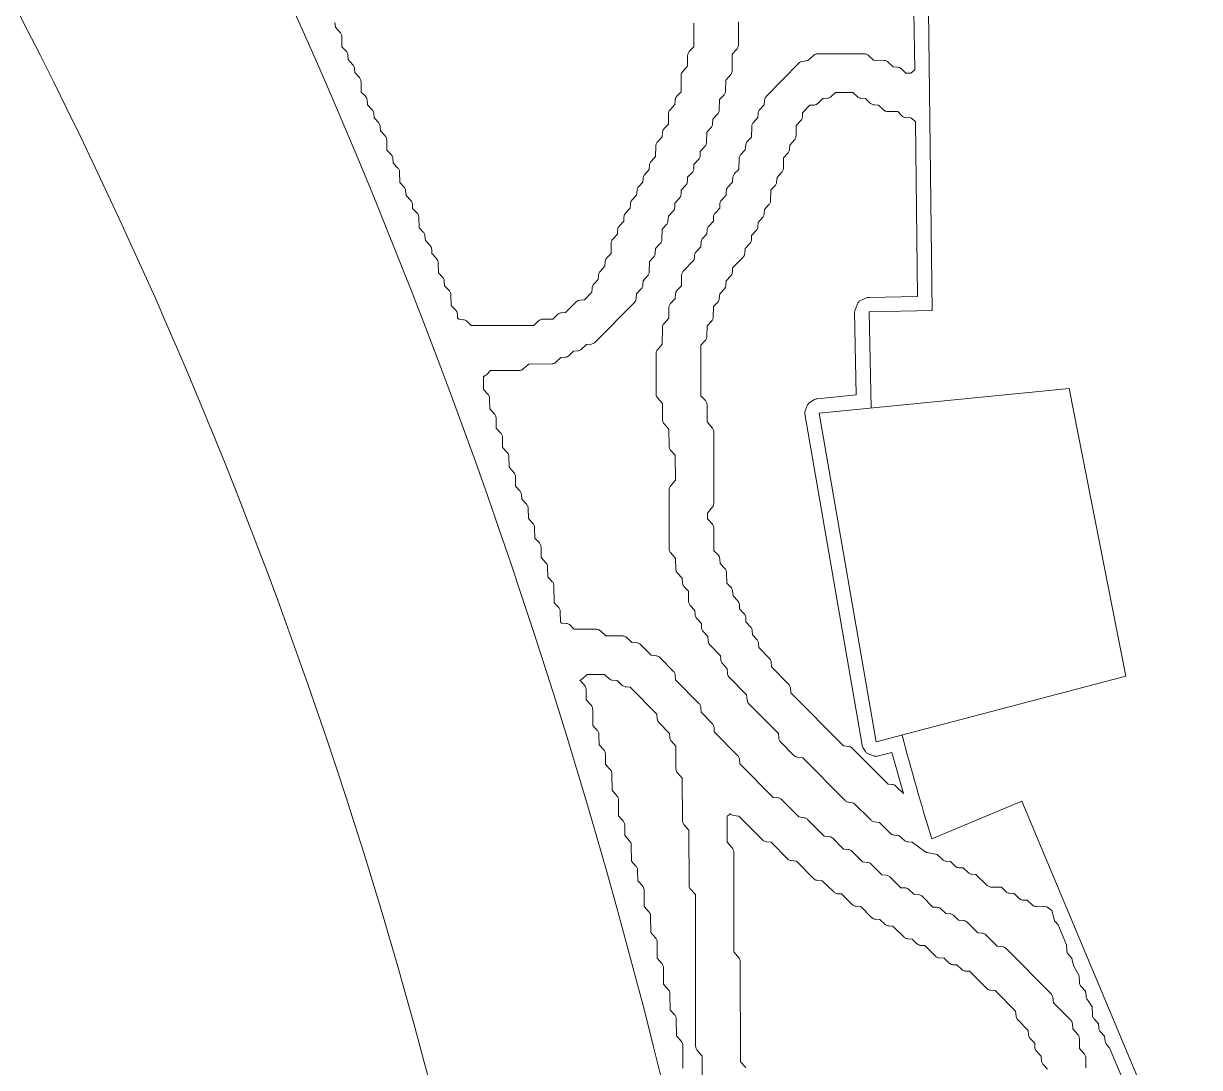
# Model space of a CAD drawing. Header units: inches. Extents: x 36 to 80.3, y 17.3 to 55.9.
# Drawn here: x 41.29 to 46.17, y 38.744 to 43.078 of the extents above; entities that cross this region are included whole.
import ezdxf

# ---------------------------------------------------------------- set-up
doc = ezdxf.new("R2010")
doc.units = ezdxf.units.IN
doc.layers.add('01_ORIGINAL_CAD', color=7, linetype='Continuous', lineweight=20)
doc.layers.add('02_APPROVED_PDF_OUTLINES', color=7, linetype='Continuous', lineweight=15)

msp = doc.modelspace()

# ---------------------------------------------------------------- linework, layer by layer
at = {"layer": '01_ORIGINAL_CAD'}
for points in [[(44.2832, 37.0838, 0.090917), (40.9305, 45.9685, -0.652582), (40.9305, 49.0108, -0.158741), (45.0035, 48.4251, -0.098355), (47.824, 46.2028), (47.7547, 46.078)], [(44.936, 40.1239, 0.010564), (45.0593, 39.6928, 0.010564)]]:
    msp.add_lwpolyline(points, format="xyb", dxfattribs=at)
for points in [[(44.8072, 41.4818), (44.7991, 41.881), (45.0612, 41.8863), (45.0437, 43.247)], [(46.075, 38.3173), (45.4333, 39.8494), (45.0593, 39.6928)]]:
    msp.add_lwpolyline(points, dxfattribs=at)
msp.add_lwpolyline([(45.6289, 41.5624), (44.5925, 41.4607), (44.8281, 40.0955), (45.8647, 40.3685)], close=True, dxfattribs=at)
msp.add_arc((22.064, 33.1953), 21.6191, 354.05829, 36.03187, dxfattribs=at)
at = {"layer": '02_APPROVED_PDF_OUTLINES'}
for points in [[(44.9852, 43.1288), (44.9884, 42.8859), (44.9723, 42.8725), (44.951, 42.8725), (44.9339, 42.8895), (44.9313, 42.8917), (44.9283, 42.8936), (44.9252, 42.8951), (44.9219, 42.8961), (44.9185, 42.8966), (44.8985, 42.8984), (44.8777, 42.9181), (44.8754, 42.92), (44.8728, 42.9217), (44.87, 42.9231), (44.8671, 42.924), (44.8641, 42.9247), (44.8611, 42.9249), (44.8176, 42.9258), (44.7946, 42.9463), (44.7922, 42.9481), (44.7896, 42.9497), (44.7869, 42.9509), (44.784, 42.9518), (44.781, 42.9524), (44.778, 42.9526), (44.5863, 42.9524), (44.5833, 42.9522), (44.5803, 42.9517), (44.5774, 42.9508), (44.5746, 42.9495), (44.572, 42.948), (44.5697, 42.9461), (44.5455, 42.9245), (44.522, 42.9211), (44.5188, 42.9204), (44.5157, 42.9193), (44.5128, 42.9179), (44.5101, 42.916), (44.5076, 42.9138), (44.372, 42.7747), (44.37, 42.7724), (44.3683, 42.7698), (44.3669, 42.7671), (44.3659, 42.7642), (44.3652, 42.7613), (44.3649, 42.7582), (44.3642, 42.7411), (44.3451, 42.7205), (44.3429, 42.7178), (44.3411, 42.7147), (44.3397, 42.7115), (44.3388, 42.7081), (44.3385, 42.7045), (44.3378, 42.6874), (44.3187, 42.6668), (44.3167, 42.6645), (44.3151, 42.6619), (44.3138, 42.6592), (44.3128, 42.6563), (44.3122, 42.6533), (44.312, 42.6503), (44.3112, 42.6069), (44.294, 42.5893), (44.2918, 42.5867), (44.29, 42.5838), (44.2886, 42.5806), (44.2876, 42.5774), (44.2871, 42.574), (44.2853, 42.5536), (44.2658, 42.5326), (44.2639, 42.5302), (44.2623, 42.5277), (44.261, 42.5249), (44.26, 42.5221), (44.2594, 42.5191), (44.2592, 42.5161), (44.2583, 42.4727), (44.2412, 42.455), (44.239, 42.4524), (44.2371, 42.4495), (44.2357, 42.4464), (44.2347, 42.4431), (44.2342, 42.4397), (44.2325, 42.4194), (44.213, 42.3984), (44.2108, 42.3956), (44.209, 42.3926), (44.2076, 42.3893), (44.2067, 42.3859), (44.2063, 42.3824), (44.2056, 42.3652), (44.1866, 42.3447), (44.1843, 42.3419), (44.1825, 42.3389), (44.1812, 42.3356), (44.1803, 42.3322), (44.1799, 42.3287), (44.1792, 42.3115), (44.1601, 42.291), (44.1579, 42.2882), (44.1561, 42.2852), (44.1547, 42.2819), (44.1539, 42.2785), (44.1535, 42.275), (44.1528, 42.2578), (44.1337, 42.2373), (44.1315, 42.2345), (44.1297, 42.2315), (44.1283, 42.2282), (44.1274, 42.2248), (44.127, 42.2213), (44.1263, 42.2044), (44.109, 42.1865), (44.1068, 42.1839), (44.1049, 42.181), (44.1035, 42.1779), (44.1025, 42.1746), (44.102, 42.1712), (44.1003, 42.1509), (44.0808, 42.1299), (44.0786, 42.1271), (44.0768, 42.1241), (44.0754, 42.1208), (44.0745, 42.1174), (44.0741, 42.1139), (44.0734, 42.0969), (44.0281, 42.0496), (44.0261, 42.0472), (44.0244, 42.0446), (44.0231, 42.0418), (44.0221, 42.0389), (44.0214, 42.0359), (44.0212, 42.0328), (44.0203, 41.9894), (44.0032, 41.9717), (44.001, 41.9691), (43.9992, 41.9662), (43.9977, 41.9631), (43.9968, 41.9598), (43.9962, 41.9564), (43.9945, 41.9361), (43.975, 41.9151), (43.9731, 41.9127), (43.9715, 41.9101), (43.9702, 41.9074), (43.9692, 41.9045), (43.9686, 41.9015), (43.9684, 41.8985), (43.9675, 41.8544), (43.9473, 41.8311), (43.9451, 41.8283), (43.9434, 41.8251), (43.9421, 41.8218), (43.9414, 41.8183), (43.9411, 41.8147), (43.941, 41.7468), (43.9209, 41.7237), (43.9188, 41.7209), (43.917, 41.7177), (43.9158, 41.7144), (43.915, 41.7109), (43.9148, 41.7073), (43.9151, 41.5404), (43.9154, 41.5369), (43.9161, 41.5334), (43.9174, 41.53), (43.9191, 41.5269), (43.9213, 41.524), (43.9415, 41.5009), (43.9418, 41.433), (43.9421, 41.4294), (43.9429, 41.426), (43.9442, 41.4226), (43.9459, 41.4195), (43.948, 41.4167), (43.9683, 41.3935), (43.9694, 41.3226), (43.9697, 41.3195), (43.9703, 41.3165), (43.9713, 41.3136), (43.9726, 41.3109), (43.9742, 41.3083), (43.9762, 41.3059), (43.9949, 41.2858), (43.9951, 41.1826), (43.9742, 41.1565), (43.9722, 41.1537), (43.9707, 41.1506), (43.9696, 41.1474), (43.9689, 41.1441), (43.9687, 41.1407), (43.9694, 40.8963), (43.9697, 40.8927), (43.9704, 40.8892), (43.9717, 40.8859), (43.9734, 40.8827), (43.9756, 40.8799), (43.9959, 40.8566), (43.997, 40.8125), (43.9972, 40.8095), (43.9978, 40.8065), (43.9988, 40.8036), (44.0001, 40.8009), (44.0017, 40.7983), (44.0037, 40.796), (44.0233, 40.775), (44.0251, 40.7546), (44.0256, 40.7512), (44.0266, 40.748), (44.028, 40.7449), (44.0299, 40.742), (44.0321, 40.7394), (44.0493, 40.7217), (44.0503, 40.6783), (44.0506, 40.6753), (44.0512, 40.6723), (44.0521, 40.6695), (44.0535, 40.6667), (44.0551, 40.6642), (44.057, 40.6618), (44.0762, 40.6413), (44.077, 40.6241), (44.0774, 40.6206), (44.0783, 40.6172), (44.0796, 40.6139), (44.0814, 40.6109), (44.0837, 40.6082), (44.1029, 40.5876), (44.1036, 40.5705), (44.104, 40.567), (44.1049, 40.5635), (44.1063, 40.5603), (44.1081, 40.5573), (44.1103, 40.5545), (44.1299, 40.5335), (44.1317, 40.5132), (44.1322, 40.5097), (44.1332, 40.5065), (44.1347, 40.5033), (44.1365, 40.5004), (44.1388, 40.4978), (44.1828, 40.4531), (44.1835, 40.4363), (44.1839, 40.4328), (44.1848, 40.4294), (44.1862, 40.4261), (44.188, 40.4231), (44.1902, 40.4204), (44.2098, 40.3994), (44.2116, 40.379), (44.2121, 40.3756), (44.2131, 40.3723), (44.2146, 40.3692), (44.2164, 40.3663), (44.2187, 40.3636), (44.2902, 40.2912), (44.2934, 40.2682), (44.2941, 40.265), (44.2951, 40.262), (44.2965, 40.2591), (44.2983, 40.2565), (44.3004, 40.254), (44.4227, 40.1307), (44.4245, 40.1108), (44.425, 40.1074), (44.426, 40.1041), (44.4274, 40.1009), (44.4293, 40.098), (44.4315, 40.0954), (44.4866, 40.0395), (44.489, 40.0374), (44.4917, 40.0355), (44.4946, 40.0341), (44.4977, 40.033), (44.5009, 40.0323), (44.5235, 40.0291), (44.6994, 39.8517), (44.7018, 39.8496), (44.7045, 39.8478), (44.7073, 39.8463), (44.7104, 39.8453), (44.7136, 39.8446), (44.7362, 39.8414), (44.8057, 39.7713), (44.8081, 39.7691), (44.8108, 39.7673), (44.8137, 39.7659), (44.8167, 39.7648), (44.8199, 39.7641), (44.8426, 39.7609), (44.8878, 39.7157), (44.8904, 39.7134), (44.8933, 39.7115), (44.8965, 39.7101), (44.8998, 39.709), (44.9032, 39.7085), (44.9232, 39.7067), (44.944, 39.687), (44.9468, 39.6848), (44.9498, 39.6829), (44.9531, 39.6815), (44.9566, 39.6806), (44.9601, 39.6802), (44.9785, 39.6794), (45.031, 39.6404), (45.0341, 39.6384), (45.0373, 39.6369), (45.0408, 39.6359), (45.0815, 39.6274), (45.1034, 39.6066), (45.1062, 39.6044), (45.1092, 39.6025), (45.1125, 39.6011), (45.116, 39.6002), (45.1195, 39.5998), (45.1363, 39.5991), (45.1566, 39.5798), (45.1593, 39.5776), (45.1624, 39.5757), (45.1657, 39.5743), (45.1691, 39.5734), (45.1727, 39.573), (45.1894, 39.5723), (45.2097, 39.553), (45.2125, 39.5508), (45.2155, 39.5489), (45.2188, 39.5475), (45.2223, 39.5466), (45.2258, 39.5462), (45.2423, 39.5455), (45.2892, 39.4997), (45.2915, 39.4976), (45.2941, 39.4959), (45.2969, 39.4945), (45.2999, 39.4935), (45.303, 39.4928), (45.3061, 39.4926), (45.3487, 39.4917), (45.3661, 39.4744), (45.3687, 39.4722), (45.3716, 39.4703), (45.3748, 39.4688), (45.3781, 39.4678), (45.3815, 39.4673), (45.4015, 39.4655), (45.4223, 39.4458), (45.425, 39.4436), (45.4281, 39.4417), (45.4314, 39.4403), (45.4348, 39.4394), (45.4384, 39.439), (45.4551, 39.4383), (45.4754, 39.419), (45.4778, 39.4171), (45.4803, 39.4154), (45.4831, 39.4141), (45.486, 39.4131), (45.489, 39.4124), (45.4921, 39.4122), (45.5364, 39.4113), (45.5575, 39.3948), (45.5666, 39.3588), (45.5675, 39.3559), (45.5687, 39.3532), (45.5703, 39.3506), (45.5722, 39.3482), (45.5834, 39.3356), (45.6182, 39.2526), (45.6192, 39.2296), (45.6196, 39.2262), (45.6205, 39.2228), (45.6218, 39.2196), (45.6236, 39.2166), (45.6257, 39.2138), (45.6403, 39.1979), (45.6465, 39.1714), (45.6475, 39.1681), (45.6489, 39.165), (45.6715, 39.1239), (45.6725, 39.0957), (45.6729, 39.0921), (45.6738, 39.0887), (45.6752, 39.0854), (45.677, 39.0823), (45.6792, 39.0795), (45.6974, 39.06), (45.6993, 39.0405), (45.6997, 39.0375), (45.7006, 39.0347), (45.7017, 39.0319), (45.7032, 39.0293), (45.7249, 38.9957), (45.7259, 38.9617), (45.7261, 38.9587), (45.7268, 38.9557), (45.7277, 38.9529), (45.729, 38.9502), (45.7307, 38.9476), (45.7326, 38.9453), (45.7518, 38.9248), (45.7525, 38.9076), (45.7529, 38.9041), (45.7538, 38.9007), (45.7552, 38.8975), (45.757, 38.8945), (45.7591, 38.8918), (45.7757, 38.8738), (45.7795, 38.851), (45.7803, 38.8476), (45.7816, 38.8443), (45.7833, 38.8412), (45.7855, 38.8384), (45.7971, 38.8254), (45.9501, 38.4601)], [(44.0717, 43.0799), (44.0714, 43.0763), (44.0714, 42.982), (44.0527, 42.9619), (44.0507, 42.9595), (44.0491, 42.957), (44.0478, 42.9542), (44.0468, 42.9513), (44.0462, 42.9484), (44.046, 42.9453), (44.0451, 42.9012), (44.0249, 42.8779), (44.0228, 42.8751), (44.021, 42.872), (44.0198, 42.8686), (44.019, 42.8651), (44.0188, 42.8616), (44.0186, 42.7944), (44.0017, 42.7769), (43.9995, 42.7743), (43.9976, 42.7714), (43.9962, 42.7683), (43.9952, 42.765), (43.9947, 42.7616), (43.993, 42.7413), (43.9735, 42.7203), (43.9716, 42.7179), (43.9699, 42.7153), (43.9686, 42.7126), (43.9677, 42.7097), (43.9671, 42.7068), (43.9668, 42.7037), (43.966, 42.6604), (43.9488, 42.6427), (43.9466, 42.6401), (43.9448, 42.6372), (43.9434, 42.6341), (43.9424, 42.6308), (43.9419, 42.6274), (43.9402, 42.607), (43.9207, 42.586), (43.9187, 42.5837), (43.9171, 42.5811), (43.9158, 42.5784), (43.9148, 42.5755), (43.9142, 42.5725), (43.914, 42.5695), (43.9131, 42.5258), (43.8943, 42.5055), (43.8921, 42.5027), (43.8902, 42.4997), (43.8889, 42.4964), (43.888, 42.493), (43.8876, 42.4895), (43.8869, 42.4723), (43.8678, 42.4518), (43.8656, 42.449), (43.8638, 42.446), (43.8624, 42.4427), (43.8616, 42.4393), (43.8612, 42.4358), (43.8605, 42.4189), (43.8431, 42.4011), (43.8409, 42.3984), (43.8391, 42.3955), (43.8377, 42.3924), (43.8367, 42.3891), (43.8362, 42.3857), (43.8344, 42.3654), (43.8149, 42.3444), (43.8127, 42.3416), (43.8109, 42.3386), (43.8096, 42.3353), (43.8087, 42.3319), (43.8083, 42.3284), (43.8076, 42.3112), (43.7885, 42.2907), (43.7863, 42.2879), (43.7845, 42.2849), (43.7831, 42.2816), (43.7822, 42.2782), (43.7818, 42.2747), (43.7811, 42.2575), (43.7621, 42.237), (43.7598, 42.2342), (43.758, 42.2312), (43.7567, 42.2279), (43.7558, 42.2245), (43.7554, 42.221), (43.7547, 42.2038), (43.7356, 42.1833), (43.7337, 42.1809), (43.7321, 42.1784), (43.7308, 42.1756), (43.7298, 42.1727), (43.7292, 42.1698), (43.7289, 42.1667), (43.7281, 42.1234), (43.711, 42.1057), (43.7088, 42.1031), (43.7069, 42.1002), (43.7055, 42.0971), (43.7045, 42.0938), (43.704, 42.0904), (43.7023, 42.07), (43.6828, 42.049), (43.6806, 42.0463), (43.6788, 42.0432), (43.6774, 42.04), (43.6765, 42.0366), (43.6761, 42.033), (43.6754, 42.0159), (43.6563, 41.9953), (43.6541, 41.9926), (43.6523, 41.9895), (43.651, 41.9863), (43.6501, 41.9829), (43.6497, 41.9793), (43.649, 41.9626), (43.618, 41.9312), (43.5984, 41.9294), (43.595, 41.9288), (43.5916, 41.9278), (43.5885, 41.9263), (43.5856, 41.9244), (43.5829, 41.9221), (43.5389, 41.8779), (43.5226, 41.8771), (43.5191, 41.8767), (43.5156, 41.8758), (43.5123, 41.8744), (43.5093, 41.8725), (43.5065, 41.8703), (43.4865, 41.8512), (43.4436, 41.8503), (43.4405, 41.85), (43.4375, 41.8494), (43.4346, 41.8484), (43.4318, 41.847), (43.4293, 41.8453), (43.4269, 41.8434), (43.4072, 41.8246), (43.148, 41.8244), (43.1308, 41.8414), (43.1282, 41.8436), (43.1253, 41.8455), (43.1222, 41.847), (43.1189, 41.848), (43.1155, 41.8485), (43.0959, 41.8502), (43.0913, 41.8549), (43.0905, 41.8716), (43.0901, 41.8751), (43.0892, 41.8786), (43.0879, 41.8818), (43.086, 41.8848), (43.0838, 41.8876), (43.0649, 41.9079), (43.0638, 41.9516), (43.0636, 41.9546), (43.063, 41.9576), (43.062, 41.9605), (43.0607, 41.9632), (43.0591, 41.9658), (43.0571, 41.9681), (43.0375, 41.9891), (43.0357, 42.0095), (43.0352, 42.0128), (43.0342, 42.0161), (43.0328, 42.0192), (43.0309, 42.0221), (43.0287, 42.0247), (43.0115, 42.0424), (43.0105, 42.0858), (43.0102, 42.0888), (43.0096, 42.0918), (43.0087, 42.0946), (43.0073, 42.0974), (43.0057, 42.0999), (43.0038, 42.1023), (42.9846, 42.1228), (42.9838, 42.14), (42.9834, 42.1435), (42.9825, 42.1469), (42.9812, 42.1501), (42.9794, 42.1532), (42.9771, 42.1559), (42.9575, 42.1769), (42.9557, 42.1973), (42.9552, 42.2007), (42.9542, 42.2039), (42.9528, 42.207), (42.951, 42.2099), (42.9487, 42.2125), (42.9315, 42.2302), (42.9305, 42.2736), (42.9303, 42.2766), (42.9296, 42.2796), (42.9287, 42.2824), (42.9274, 42.2852), (42.9257, 42.2877), (42.9238, 42.2901), (42.9046, 42.3106), (42.9038, 42.3278), (42.9034, 42.3313), (42.9025, 42.3347), (42.9012, 42.338), (42.8994, 42.341), (42.8971, 42.3437), (42.8776, 42.3647), (42.8758, 42.3851), (42.8752, 42.3885), (42.8742, 42.3918), (42.8728, 42.3949), (42.871, 42.3978), (42.8688, 42.4004), (42.8515, 42.418), (42.8505, 42.4614), (42.8503, 42.4644), (42.8497, 42.4674), (42.8487, 42.4703), (42.8474, 42.473), (42.8457, 42.4756), (42.8438, 42.4779), (42.8242, 42.4989), (42.8224, 42.5193), (42.8219, 42.5226), (42.8209, 42.5259), (42.8195, 42.529), (42.8176, 42.5319), (42.8154, 42.5345), (42.7982, 42.5522), (42.7972, 42.5956), (42.7969, 42.5986), (42.7963, 42.6016), (42.7953, 42.6044), (42.794, 42.6072), (42.7924, 42.6097), (42.7905, 42.6121), (42.7713, 42.6326), (42.7705, 42.6498), (42.7701, 42.6533), (42.7692, 42.6567), (42.7678, 42.6599), (42.766, 42.663), (42.7638, 42.6657), (42.7446, 42.6863), (42.7439, 42.7034), (42.7435, 42.7069), (42.7426, 42.7103), (42.7412, 42.7136), (42.7394, 42.7166), (42.7372, 42.7194), (42.7176, 42.7404), (42.7158, 42.7607), (42.7152, 42.7641), (42.7143, 42.7674), (42.7128, 42.7705), (42.711, 42.7734), (42.7088, 42.776), (42.6915, 42.7937), (42.6905, 42.837), (42.6903, 42.8401), (42.6897, 42.843), (42.6887, 42.8459), (42.6874, 42.8486), (42.6858, 42.8512), (42.6838, 42.8535), (42.6646, 42.8741), (42.6639, 42.8912), (42.6635, 42.8948), (42.6626, 42.8982), (42.6612, 42.9014), (42.6594, 42.9044), (42.6572, 42.9072), (42.6376, 42.9282), (42.6358, 42.9486), (42.6353, 42.9519), (42.6343, 42.9552), (42.6328, 42.9583), (42.631, 42.9612), (42.6288, 42.9638), (42.6115, 42.9815), (42.6105, 43.0249), (42.6103, 43.0279), (42.6097, 43.0309), (42.6087, 43.0337), (42.6074, 43.0365), (42.6058, 43.039), (42.6038, 43.0414), (42.5842, 43.0623), (42.5824, 43.0827)], [(45.6989, 38.7421), (45.6986, 38.7833), (45.6983, 38.7868), (45.6976, 38.7903), (45.6963, 38.7936), (45.6946, 38.7967), (45.6924, 38.7995), (45.6722, 38.8226), (45.6719, 38.8638), (45.6716, 38.8673), (45.6709, 38.8708), (45.6696, 38.8741), (45.6679, 38.8772), (45.6657, 38.88), (45.6448, 38.904), (45.643, 38.9248), (45.6424, 38.9282), (45.6414, 38.9315), (45.64, 38.9346), (45.6381, 38.9376), (45.6359, 38.9402), (45.5644, 39.0126), (45.5611, 39.0357), (45.5605, 39.0388), (45.5594, 39.0418), (45.558, 39.0447), (45.5562, 39.0474), (45.5541, 39.0498), (45.368, 39.2375), (45.3655, 39.2397), (45.3629, 39.2415), (45.36, 39.2429), (45.3569, 39.244), (45.3537, 39.2447), (45.3309, 39.2479), (45.2831, 39.2947), (45.2808, 39.2967), (45.2782, 39.2984), (45.2755, 39.2998), (45.2727, 39.3008), (45.2697, 39.3015), (45.2667, 39.3018), (45.2503, 39.3025), (45.2061, 39.3467), (45.2035, 39.349), (45.2006, 39.3509), (45.1974, 39.3524), (45.1941, 39.3534), (45.1907, 39.3539), (45.1707, 39.3557), (45.1499, 39.3754), (45.1471, 39.3777), (45.1441, 39.3795), (45.1408, 39.3809), (45.1373, 39.3818), (45.1338, 39.3822), (45.1171, 39.383), (45.0968, 39.4022), (45.094, 39.4045), (45.0909, 39.4063), (45.0877, 39.4077), (45.0842, 39.4086), (45.0807, 39.409), (45.0643, 39.4097), (45.0201, 39.4539), (45.0175, 39.4562), (45.0146, 39.4581), (45.0114, 39.4596), (45.0081, 39.4606), (45.0046, 39.4612), (44.9846, 39.4629), (44.9639, 39.4826), (44.9611, 39.4849), (44.9581, 39.4867), (44.9548, 39.4881), (44.9513, 39.489), (44.9478, 39.4894), (44.9314, 39.4902), (44.8872, 39.5344), (44.8846, 39.5366), (44.8817, 39.5385), (44.8785, 39.54), (44.8752, 39.541), (44.8718, 39.5416), (44.8522, 39.5433), (44.8075, 39.588), (44.8049, 39.5903), (44.802, 39.5922), (44.7988, 39.5936), (44.7955, 39.5947), (44.792, 39.5952), (44.7724, 39.5969), (44.7278, 39.6416), (44.7251, 39.6439), (44.7222, 39.6458), (44.7191, 39.6473), (44.7157, 39.6483), (44.7123, 39.6488), (44.6927, 39.6506), (44.648, 39.6952), (44.6454, 39.6975), (44.6425, 39.6994), (44.6393, 39.7009), (44.636, 39.7019), (44.6326, 39.7024), (44.613, 39.7042), (44.5441, 39.7737), (44.5416, 39.7758), (44.539, 39.7777), (44.5361, 39.7791), (44.533, 39.7802), (44.5298, 39.7808), (44.5072, 39.7841), (44.4354, 39.8561), (44.4328, 39.8584), (44.4298, 39.8603), (44.4267, 39.8618), (44.4233, 39.8628), (44.4199, 39.8633), (44.4003, 39.8651), (44.2623, 40.0043), (44.2606, 40.0242), (44.26, 40.0276), (44.259, 40.0309), (44.2576, 40.0341), (44.2557, 40.037), (44.2534, 40.0396), (44.1563, 40.1379), (44.1556, 40.1547), (44.1553, 40.1577), (44.1546, 40.1606), (44.1536, 40.1634), (44.1522, 40.1661), (44.1506, 40.1686), (44.1486, 40.1709), (44.1027, 40.2186), (44.1009, 40.2388), (44.1003, 40.2422), (44.0993, 40.2455), (44.0979, 40.2487), (44.096, 40.2516), (44.0938, 40.2542), (43.9962, 40.353), (43.9945, 40.3729), (43.9939, 40.3764), (43.9929, 40.3797), (43.9914, 40.3828), (43.9896, 40.3857), (43.9873, 40.3883), (43.93, 40.4461), (43.9273, 40.4484), (43.9244, 40.4504), (43.9212, 40.4518), (43.9179, 40.4529), (43.9144, 40.4534), (43.8948, 40.4552), (43.8502, 40.4998), (43.8475, 40.5021), (43.8446, 40.504), (43.8415, 40.5055), (43.8381, 40.5065), (43.8347, 40.5071), (43.8147, 40.5088), (43.7939, 40.5285), (43.7916, 40.5305), (43.789, 40.5322), (43.7862, 40.5335), (43.7832, 40.5345), (43.7802, 40.5351), (43.7771, 40.5353), (43.7072, 40.5363), (43.6843, 40.5567), (43.6819, 40.5585), (43.6793, 40.5601), (43.6766, 40.5613), (43.6737, 40.5622), (43.6708, 40.5628), (43.6677, 40.563), (43.5751, 40.5632), (43.558, 40.5802), (43.5553, 40.5825), (43.5524, 40.5843), (43.5493, 40.5858), (43.546, 40.5868), (43.5426, 40.5874), (43.523, 40.5891), (43.5186, 40.5935), (43.5176, 40.6368), (43.5173, 40.6398), (43.5167, 40.6428), (43.5158, 40.6456), (43.5144, 40.6484), (43.5128, 40.6509), (43.5109, 40.6533), (43.492, 40.6735), (43.4909, 40.7439), (43.4906, 40.747), (43.49, 40.75), (43.489, 40.7529), (43.4877, 40.7557), (43.4861, 40.7582), (43.4841, 40.7606), (43.4653, 40.7808), (43.465, 40.8214), (43.4647, 40.825), (43.464, 40.8285), (43.4627, 40.8318), (43.461, 40.8349), (43.4588, 40.8377), (43.4385, 40.861), (43.4375, 40.9051), (43.4372, 40.9081), (43.4366, 40.9111), (43.4356, 40.914), (43.4343, 40.9167), (43.4327, 40.9193), (43.4307, 40.9216), (43.4118, 40.9419), (43.4108, 40.9856), (43.4105, 40.9886), (43.4099, 40.9916), (43.4089, 40.9945), (43.4076, 40.9972), (43.406, 40.9998), (43.404, 41.0021), (43.3851, 41.0224), (43.3841, 41.0661), (43.3838, 41.0691), (43.3832, 41.0721), (43.3822, 41.075), (43.3809, 41.0777), (43.3793, 41.0803), (43.3773, 41.0826), (43.3577, 41.1036), (43.356, 41.124), (43.3554, 41.1274), (43.3544, 41.1306), (43.353, 41.1337), (43.3512, 41.1366), (43.3489, 41.1392), (43.3319, 41.1567), (43.3316, 41.1971), (43.3313, 41.2006), (43.3305, 41.2041), (43.3293, 41.2074), (43.3275, 41.2105), (43.3254, 41.2134), (43.305, 41.2366), (43.304, 41.2808), (43.3038, 41.2838), (43.3032, 41.2868), (43.3022, 41.2896), (43.3009, 41.2924), (43.2992, 41.2949), (43.2973, 41.2973), (43.2783, 41.3176), (43.2773, 41.3613), (43.2771, 41.3643), (43.2765, 41.3673), (43.2755, 41.3701), (43.2742, 41.3729), (43.2725, 41.3754), (43.2706, 41.3778), (43.2518, 41.3979), (43.2515, 41.4386), (43.2512, 41.4421), (43.2504, 41.4456), (43.2492, 41.4489), (43.2474, 41.452), (43.2453, 41.4549), (43.2249, 41.4781), (43.2239, 41.5223), (43.2237, 41.5253), (43.2231, 41.5283), (43.2221, 41.5311), (43.2208, 41.5339), (43.2191, 41.5364), (43.2172, 41.5388), (43.1984, 41.5589), (43.1983, 41.6133), (43.1996, 41.6136), (43.2027, 41.6146), (43.2057, 41.6161), (43.2084, 41.6179), (43.2109, 41.6201), (43.228, 41.6371), (43.3471, 41.6374), (43.3501, 41.6376), (43.353, 41.6382), (43.3559, 41.6391), (43.3587, 41.6403), (43.3613, 41.6419), (43.3636, 41.6438), (43.3865, 41.6641), (43.4828, 41.6652), (43.4859, 41.6655), (43.489, 41.6661), (43.4919, 41.6671), (43.4947, 41.6684), (43.4973, 41.6701), (43.4997, 41.6721), (43.5199, 41.6914), (43.5367, 41.6922), (43.5402, 41.6926), (43.5437, 41.6935), (43.547, 41.6949), (43.55, 41.6968), (43.5528, 41.699), (43.573, 41.7183), (43.5897, 41.719), (43.5933, 41.7195), (43.5967, 41.7204), (43.6, 41.7218), (43.6031, 41.7236), (43.6058, 41.7259), (43.6265, 41.7456), (43.6465, 41.7474), (43.6499, 41.748), (43.6533, 41.749), (43.6564, 41.7505), (43.6594, 41.7524), (43.662, 41.7547), (43.8251, 41.9201), (43.8273, 41.9227), (43.8292, 41.9256), (43.8307, 41.9288), (43.8317, 41.9321), (43.8322, 41.9355), (43.8339, 41.9559), (43.8534, 41.9769), (43.8556, 41.9796), (43.8574, 41.9827), (43.8588, 41.9859), (43.8597, 41.9894), (43.8601, 41.9929), (43.8608, 42.01), (43.8799, 42.0306), (43.8818, 42.0329), (43.8834, 42.0355), (43.8847, 42.0382), (43.8857, 42.0411), (43.8863, 42.0441), (43.8865, 42.0471), (43.8874, 42.0905), (43.9045, 42.1082), (43.9067, 42.1108), (43.9086, 42.1137), (43.91, 42.1168), (43.911, 42.1201), (43.9115, 42.1235), (43.9132, 42.1438), (43.9327, 42.1648), (43.9346, 42.1672), (43.9363, 42.1697), (43.9376, 42.1725), (43.9385, 42.1754), (43.9391, 42.1783), (43.9394, 42.1814), (43.9402, 42.2247), (43.9573, 42.2424), (43.9596, 42.245), (43.9614, 42.2479), (43.9628, 42.251), (43.9638, 42.2543), (43.9643, 42.2577), (43.966, 42.2781), (43.9855, 42.2991), (43.9877, 42.3018), (43.9895, 42.3049), (43.9909, 42.3081), (43.9918, 42.3116), (43.9922, 42.3151), (43.9929, 42.3322), (44.012, 42.3528), (44.0142, 42.3555), (44.016, 42.3586), (44.0174, 42.3618), (44.0182, 42.3653), (44.0186, 42.3688), (44.0193, 42.3859), (44.0384, 42.4065), (44.0406, 42.4092), (44.0424, 42.4123), (44.0438, 42.4155), (44.0447, 42.419), (44.0451, 42.4225), (44.0458, 42.4396), (44.0649, 42.4602), (44.0671, 42.4629), (44.0689, 42.466), (44.0702, 42.4692), (44.0711, 42.4727), (44.0715, 42.4762), (44.0722, 42.4933), (44.0913, 42.5139), (44.0935, 42.5166), (44.0953, 42.5197), (44.0967, 42.5229), (44.0976, 42.5264), (44.098, 42.5299), (44.0987, 42.547), (44.1177, 42.5676), (44.1197, 42.5699), (44.1213, 42.5725), (44.1226, 42.5752), (44.1236, 42.5781), (44.1242, 42.5811), (44.1244, 42.5841), (44.1253, 42.6275), (44.1424, 42.6451), (44.1446, 42.6477), (44.1464, 42.6506), (44.1479, 42.6538), (44.1488, 42.6571), (44.1494, 42.6604), (44.1511, 42.6808), (44.1706, 42.7018), (44.1725, 42.7042), (44.1741, 42.7067), (44.1754, 42.7095), (44.1764, 42.7123), (44.177, 42.7153), (44.1772, 42.7183), (44.1781, 42.762), (44.197, 42.7824), (44.1989, 42.7847), (44.2005, 42.7873), (44.2018, 42.79), (44.2028, 42.7929), (44.2034, 42.7959), (44.2036, 42.7989), (44.2045, 42.843), (44.2247, 42.8663), (44.2269, 42.8691), (44.2286, 42.8723), (44.2298, 42.8756), (44.2306, 42.8791), (44.2309, 42.8827), (44.231, 42.9506), (44.2511, 42.9737), (44.2532, 42.9765), (44.2549, 42.9797), (44.2562, 42.983), (44.257, 42.9865), (44.2572, 42.9901), (44.2573, 43.0854)], [(44.0267, 38.7409), (44.0262, 38.8356), (44.0259, 38.8392), (44.0252, 38.8427), (44.0239, 38.846), (44.0222, 38.8491), (44.02, 38.852), (43.9998, 38.8752), (43.9986, 38.946), (43.9984, 38.9491), (43.9978, 38.9521), (43.9968, 38.955), (43.9955, 38.9578), (43.9938, 38.9603), (43.9919, 38.9627), (43.9731, 38.9828), (43.9727, 39.0503), (43.9724, 39.0539), (43.9717, 39.0574), (43.9704, 39.0607), (43.9687, 39.0638), (43.9665, 39.0667), (43.9464, 39.0897), (43.946, 39.1577), (43.9457, 39.1612), (43.9449, 39.1647), (43.9437, 39.168), (43.9419, 39.1712), (43.9398, 39.174), (43.9196, 39.1971), (43.9192, 39.265), (43.919, 39.2686), (43.9182, 39.272), (43.9169, 39.2754), (43.9152, 39.2785), (43.913, 39.2813), (43.8929, 39.3044), (43.8925, 39.3724), (43.8922, 39.3759), (43.8914, 39.3794), (43.8902, 39.3827), (43.8884, 39.3858), (43.8863, 39.3887), (43.8661, 39.4117), (43.8657, 39.4797), (43.8655, 39.4832), (43.8647, 39.4867), (43.8634, 39.4901), (43.8617, 39.4932), (43.8595, 39.496), (43.8392, 39.5193), (43.8382, 39.5634), (43.8379, 39.5664), (43.8373, 39.5694), (43.8363, 39.5723), (43.835, 39.575), (43.8334, 39.5776), (43.8315, 39.5799), (43.8127, 39.6), (43.8123, 39.6675), (43.812, 39.6711), (43.8112, 39.6746), (43.81, 39.6779), (43.8082, 39.681), (43.8061, 39.6839), (43.7857, 39.7071), (43.7847, 39.7513), (43.7845, 39.7543), (43.7839, 39.7573), (43.7829, 39.7601), (43.7816, 39.7629), (43.7799, 39.7654), (43.778, 39.7677), (43.7592, 39.7879), (43.7588, 39.8554), (43.7586, 39.8589), (43.7578, 39.8624), (43.7565, 39.8657), (43.7548, 39.8689), (43.7526, 39.8717), (43.7325, 39.8948), (43.7321, 39.9627), (43.7318, 39.9663), (43.731, 39.9697), (43.7298, 39.9731), (43.7281, 39.9762), (43.7259, 39.979), (43.7056, 40.0023), (43.7045, 40.0464), (43.7043, 40.0495), (43.7037, 40.0524), (43.7027, 40.0553), (43.7014, 40.058), (43.6997, 40.0606), (43.6978, 40.0629), (43.6788, 40.0832), (43.6778, 40.1269), (43.6776, 40.13), (43.677, 40.1329), (43.676, 40.1358), (43.6747, 40.1385), (43.6731, 40.1411), (43.6711, 40.1434), (43.6523, 40.1636), (43.6519, 40.2311), (43.6517, 40.2346), (43.6509, 40.2381), (43.6496, 40.2414), (43.6479, 40.2445), (43.6458, 40.2474), (43.6254, 40.2706), (43.6244, 40.3148), (43.6241, 40.3178), (43.6235, 40.3208), (43.6226, 40.3236), (43.6212, 40.3264), (43.6196, 40.3289), (43.6177, 40.3313), (43.5989, 40.3514), (43.5989, 40.3522), (43.6002, 40.3524), (43.6033, 40.3535), (43.6062, 40.3549), (43.609, 40.3567), (43.6114, 40.3589), (43.6285, 40.3759), (43.7015, 40.3759), (43.7187, 40.3589), (43.7213, 40.3567), (43.7242, 40.3548), (43.7273, 40.3533), (43.7307, 40.3523), (43.7341, 40.3518), (43.7541, 40.35), (43.7748, 40.3303), (43.7776, 40.3281), (43.7806, 40.3262), (43.7839, 40.3248), (43.7874, 40.3239), (43.7909, 40.3235), (43.8072, 40.3228), (43.9182, 40.2109), (43.92, 40.1909), (43.9205, 40.1875), (43.9215, 40.1842), (43.9229, 40.1811), (43.9248, 40.1782), (43.927, 40.1756), (43.971, 40.1309), (43.9718, 40.1141), (43.9722, 40.1106), (43.9731, 40.1072), (43.9744, 40.1039), (43.9762, 40.1009), (43.9785, 40.0981), (43.9973, 40.078), (43.9977, 39.9837), (43.998, 39.9801), (43.9987, 39.9767), (44, 39.9733), (44.0017, 39.9702), (44.0039, 39.9673), (44.024, 39.9443), (44.0246, 39.769), (44.0249, 39.7655), (44.0257, 39.762), (44.0269, 39.7586), (44.0287, 39.7555), (44.0308, 39.7526), (44.051, 39.7296), (44.0517, 39.5007), (44.052, 39.4971), (44.0527, 39.4936), (44.054, 39.4902), (44.0557, 39.4871), (44.0579, 39.4843), (44.078, 39.4612), (44.0792, 38.8326), (44.0795, 38.8292), (44.0802, 38.8259), (44.0813, 38.8227), (44.0828, 38.8197), (44.0848, 38.817), (44.1059, 38.7908), (44.1064, 38.6686)], [(44.2878, 38.742), (44.2857, 38.7448), (44.2655, 38.7678), (44.2647, 39.1818), (44.2645, 39.1851), (44.2638, 39.1884), (44.2627, 39.1916), (44.2611, 39.1946), (44.2592, 39.1974), (44.2381, 39.2235), (44.2373, 39.638), (44.2371, 39.6414), (44.2364, 39.6447), (44.2353, 39.6479), (44.2337, 39.6509), (44.2318, 39.6537), (44.2107, 39.6798), (44.2105, 39.7882), (44.2111, 39.7884), (44.2143, 39.7898), (44.2172, 39.7916), (44.2198, 39.7937), (44.2229, 39.7966), (44.2241, 39.7955), (44.2268, 39.7937), (44.2297, 39.7923), (44.2327, 39.7912), (44.2359, 39.7905), (44.2585, 39.7873), (44.3569, 39.6885), (44.3595, 39.6862), (44.3625, 39.6843), (44.3656, 39.6828), (44.369, 39.6818), (44.3724, 39.6812), (44.392, 39.6795), (44.4609, 39.61), (44.4633, 39.6078), (44.466, 39.606), (44.4689, 39.6046), (44.472, 39.6035), (44.4751, 39.6028), (44.4978, 39.5996), (44.5696, 39.5276), (44.5722, 39.5253), (44.5751, 39.5234), (44.5783, 39.5219), (44.5816, 39.5209), (44.5851, 39.5204), (44.6049, 39.5186), (44.6521, 39.4724), (44.6544, 39.4704), (44.657, 39.4687), (44.6597, 39.4673), (44.6625, 39.4663), (44.6655, 39.4656), (44.6685, 39.4653), (44.6849, 39.4646), (44.7291, 39.4204), (44.7317, 39.4181), (44.7346, 39.4162), (44.7378, 39.4147), (44.7411, 39.4137), (44.7445, 39.4131), (44.7642, 39.4114), (44.8088, 39.3667), (44.8114, 39.3644), (44.8144, 39.3626), (44.8175, 39.3611), (44.8208, 39.3601), (44.8243, 39.3595), (44.8443, 39.3577), (44.865, 39.3381), (44.8678, 39.3358), (44.8709, 39.3339), (44.8741, 39.3326), (44.8776, 39.3316), (44.8811, 39.3312), (44.8977, 39.3305), (44.9445, 39.2847), (44.9468, 39.2827), (44.9493, 39.281), (44.952, 39.2796), (44.9549, 39.2786), (44.9579, 39.2779), (44.9609, 39.2776), (44.9776, 39.2769), (44.9979, 39.2576), (45.0007, 39.2554), (45.0037, 39.2535), (45.007, 39.2521), (45.0105, 39.2512), (45.014, 39.2508), (45.0304, 39.2501), (45.0746, 39.2059), (45.0772, 39.2036), (45.0801, 39.2017), (45.0833, 39.2002), (45.0866, 39.1992), (45.09, 39.1987), (45.11, 39.1969), (45.1308, 39.1772), (45.1335, 39.175), (45.1366, 39.1731), (45.1399, 39.1717), (45.1433, 39.1708), (45.1469, 39.1704), (45.1636, 39.1697), (45.1839, 39.1504), (45.1867, 39.1482), (45.1897, 39.1463), (45.193, 39.1449), (45.1965, 39.144), (45.2, 39.1436), (45.2164, 39.1429), (45.2871, 39.0719), (45.2898, 39.0696), (45.2927, 39.0677), (45.2959, 39.0662), (45.2992, 39.0652), (45.3026, 39.0646), (45.3222, 39.0629), (45.407, 38.9773), (45.4088, 38.9574), (45.4093, 38.954), (45.4103, 38.9507), (45.4118, 38.9476), (45.4136, 38.9447), (45.4159, 38.942), (45.4598, 38.8974), (45.4606, 38.8806), (45.461, 38.8771), (45.4619, 38.8736), (45.4633, 38.8704), (45.4651, 38.8674), (45.4673, 38.8646), (45.4865, 38.8441), (45.4872, 38.8269), (45.4876, 38.8234), (45.4885, 38.82), (45.4899, 38.8167), (45.4917, 38.8137), (45.4939, 38.8109), (45.5135, 38.79), (45.5153, 38.7696), (45.5159, 38.7662), (45.5169, 38.7629), (45.5183, 38.7598), (45.5201, 38.7569), (45.5223, 38.7543), (45.5394, 38.7368)]]:
    msp.add_lwpolyline(points, dxfattribs=at)
msp.add_lwpolyline([(44.6591, 42.7923), (44.7322, 42.7923), (44.7493, 42.7753), (44.7519, 42.773), (44.7548, 42.7712), (44.758, 42.7697), (44.7613, 42.7687), (44.7647, 42.7682), (44.7847, 42.7664), (44.8055, 42.7467), (44.8082, 42.7444), (44.8113, 42.7426), (44.8146, 42.7412), (44.818, 42.7403), (44.8216, 42.7399), (44.8383, 42.7391), (44.8586, 42.7199), (44.861, 42.7179), (44.8635, 42.7163), (44.8663, 42.7149), (44.8692, 42.7139), (44.8722, 42.7133), (44.8753, 42.7131), (44.9179, 42.7122), (44.9353, 42.6949), (44.9379, 42.6927), (44.9408, 42.6908), (44.9439, 42.6893), (44.9472, 42.6883), (44.9507, 42.6878), (44.972, 42.6859), (44.9911, 42.671), (45.0005, 41.9451), (44.7979, 41.941), (44.7947, 41.9407), (44.7915, 41.94), (44.7884, 41.9389), (44.7639, 41.9282), (44.761, 41.9267), (44.7583, 41.9248), (44.7559, 41.9226), (44.7538, 41.9201), (44.752, 41.9173), (44.7506, 41.9144), (44.7409, 41.8894), (44.7399, 41.8863), (44.7393, 41.8831), (44.7392, 41.8798), (44.7461, 41.5361), (44.5833, 41.5199), (44.5798, 41.5193), (44.5763, 41.5182), (44.5731, 41.5166), (44.5531, 41.5048), (44.5503, 41.5029), (44.5478, 41.5006), (44.5456, 41.498), (44.5438, 41.4952), (44.5424, 41.4921), (44.5342, 41.4703), (44.5332, 41.4672), (44.5327, 41.4639), (44.5326, 41.4606), (44.5329, 41.4573), (44.7697, 40.082), (44.7705, 40.0788), (44.7717, 40.0758), (44.7732, 40.0729), (44.784, 40.0558), (44.7858, 40.0532), (44.788, 40.0509), (44.7904, 40.0489), (44.7931, 40.0472), (44.7959, 40.0459), (44.8177, 40.0373), (44.8207, 40.0363), (44.8237, 40.0357), (44.8268, 40.0355), (44.8298, 40.0357), (44.8329, 40.0362), (44.8937, 40.0511), (44.9412, 39.8815), (44.9103, 39.9117), (44.908, 39.9137), (44.9054, 39.9154), (44.9027, 39.9168), (44.8999, 39.9178), (44.8969, 39.9185), (44.8939, 39.9188), (44.8776, 39.9196), (44.7293, 40.0691), (44.7269, 40.0712), (44.7242, 40.073), (44.7213, 40.0745), (44.7183, 40.0756), (44.7151, 40.0762), (44.6925, 40.0795), (44.4741, 40.2997), (44.4724, 40.3196), (44.4718, 40.323), (44.4708, 40.3263), (44.4694, 40.3295), (44.4675, 40.3324), (44.4652, 40.335), (44.3943, 40.4069), (44.3925, 40.4269), (44.392, 40.4303), (44.391, 40.4336), (44.3895, 40.4367), (44.3877, 40.4396), (44.3854, 40.4423), (44.3415, 40.4869), (44.3407, 40.5037), (44.3403, 40.5072), (44.3394, 40.5107), (44.338, 40.5139), (44.3362, 40.5169), (44.334, 40.5197), (44.3148, 40.5402), (44.3141, 40.5574), (44.3137, 40.5609), (44.3128, 40.5643), (44.3114, 40.5676), (44.3096, 40.5706), (44.3074, 40.5733), (44.2882, 40.5939), (44.2874, 40.6111), (44.287, 40.6146), (44.2861, 40.618), (44.2848, 40.6212), (44.2829, 40.6243), (44.2807, 40.627), (44.2615, 40.6476), (44.2608, 40.6647), (44.2604, 40.6682), (44.2595, 40.6716), (44.2581, 40.6749), (44.2563, 40.6779), (44.2541, 40.6807), (44.2345, 40.7017), (44.2327, 40.722), (44.2322, 40.7254), (44.2312, 40.7287), (44.2297, 40.7318), (44.2279, 40.7347), (44.2257, 40.7373), (44.2084, 40.755), (44.2074, 40.7983), (44.2072, 40.8014), (44.2066, 40.8043), (44.2056, 40.8072), (44.2043, 40.8099), (44.2027, 40.8125), (44.2007, 40.8148), (44.1811, 40.8358), (44.1793, 40.8562), (44.1788, 40.8596), (44.1778, 40.8628), (44.1764, 40.866), (44.1746, 40.8688), (44.1723, 40.8715), (44.1553, 40.8889), (44.1549, 40.9829), (44.1546, 40.9865), (44.1538, 40.99), (44.1525, 40.9933), (44.1508, 40.9964), (44.1487, 40.9993), (44.1285, 41.0223), (44.1285, 41.0455), (44.1494, 41.0716), (44.1514, 41.0744), (44.1529, 41.0774), (44.154, 41.0806), (44.1547, 41.0839), (44.1549, 41.0873), (44.1544, 41.3826), (44.1541, 41.3859), (44.1535, 41.3892), (44.1523, 41.3924), (44.1508, 41.3954), (44.1488, 41.3982), (44.1276, 41.4245), (44.1265, 41.4959), (44.1263, 41.499), (44.1256, 41.502), (44.1247, 41.5049), (44.1234, 41.5077), (44.1217, 41.5102), (44.1198, 41.5126), (44.101, 41.5327), (44.1006, 41.7423), (44.1193, 41.7624), (44.1212, 41.7647), (44.1228, 41.7673), (44.1241, 41.77), (44.1251, 41.7729), (44.1257, 41.7759), (44.1259, 41.7789), (44.1268, 41.8226), (44.1457, 41.8429), (44.1476, 41.8453), (44.1492, 41.8478), (44.1505, 41.8506), (44.1515, 41.8534), (44.1521, 41.8564), (44.1523, 41.8594), (44.1532, 41.9028), (44.1703, 41.9205), (44.1725, 41.9231), (44.1744, 41.926), (44.1758, 41.9291), (44.1768, 41.9324), (44.1773, 41.9358), (44.179, 41.9561), (44.1985, 41.9772), (44.2007, 41.9799), (44.2025, 41.9829), (44.2039, 41.9862), (44.2048, 41.9896), (44.2052, 41.9931), (44.2059, 42.0103), (44.2249, 42.0309), (44.2272, 42.0336), (44.229, 42.0366), (44.2303, 42.0399), (44.2312, 42.0433), (44.2316, 42.0468), (44.2323, 42.0636), (44.2761, 42.1084), (44.2783, 42.111), (44.2801, 42.1139), (44.2816, 42.117), (44.2826, 42.1203), (44.2831, 42.1237), (44.2848, 42.1441), (44.3043, 42.1651), (44.3065, 42.1679), (44.3083, 42.1709), (44.3097, 42.1742), (44.3106, 42.1776), (44.311, 42.1811), (44.3117, 42.1983), (44.3308, 42.2188), (44.333, 42.2216), (44.3348, 42.2246), (44.3361, 42.2279), (44.337, 42.2313), (44.3374, 42.2348), (44.3381, 42.252), (44.3572, 42.2725), (44.3594, 42.2753), (44.3612, 42.2783), (44.3626, 42.2816), (44.3635, 42.285), (44.3639, 42.2885), (44.3646, 42.3057), (44.3836, 42.3262), (44.3856, 42.3286), (44.3872, 42.3311), (44.3885, 42.3339), (44.3895, 42.3367), (44.3901, 42.3397), (44.3903, 42.3427), (44.3912, 42.3861), (44.4083, 42.4038), (44.4105, 42.4064), (44.4123, 42.4093), (44.4138, 42.4124), (44.4147, 42.4157), (44.4153, 42.4191), (44.417, 42.4394), (44.4365, 42.4605), (44.4384, 42.4628), (44.44, 42.4654), (44.4413, 42.4681), (44.4423, 42.471), (44.4429, 42.474), (44.4432, 42.477), (44.444, 42.5203), (44.4611, 42.538), (44.4633, 42.5406), (44.4652, 42.5435), (44.4666, 42.5466), (44.4676, 42.5499), (44.4681, 42.5533), (44.4698, 42.5737), (44.4893, 42.5947), (44.4912, 42.597), (44.4929, 42.5996), (44.4942, 42.6023), (44.4951, 42.6052), (44.4957, 42.6082), (44.496, 42.6112), (44.4968, 42.6549), (44.5157, 42.6752), (44.5179, 42.678), (44.5197, 42.681), (44.5211, 42.6843), (44.522, 42.6877), (44.5224, 42.6912), (44.523, 42.7079), (44.5536, 42.739), (44.5699, 42.7397), (44.5735, 42.7401), (44.5769, 42.741), (44.5802, 42.7424), (44.5833, 42.7443), (44.586, 42.7466), (44.6067, 42.7663), (44.6267, 42.7681), (44.6301, 42.7686), (44.6334, 42.7696), (44.6365, 42.7711), (44.6394, 42.773), (44.6421, 42.7752)], close=True, dxfattribs=at)

doc.saveas('drawing.dxf')
